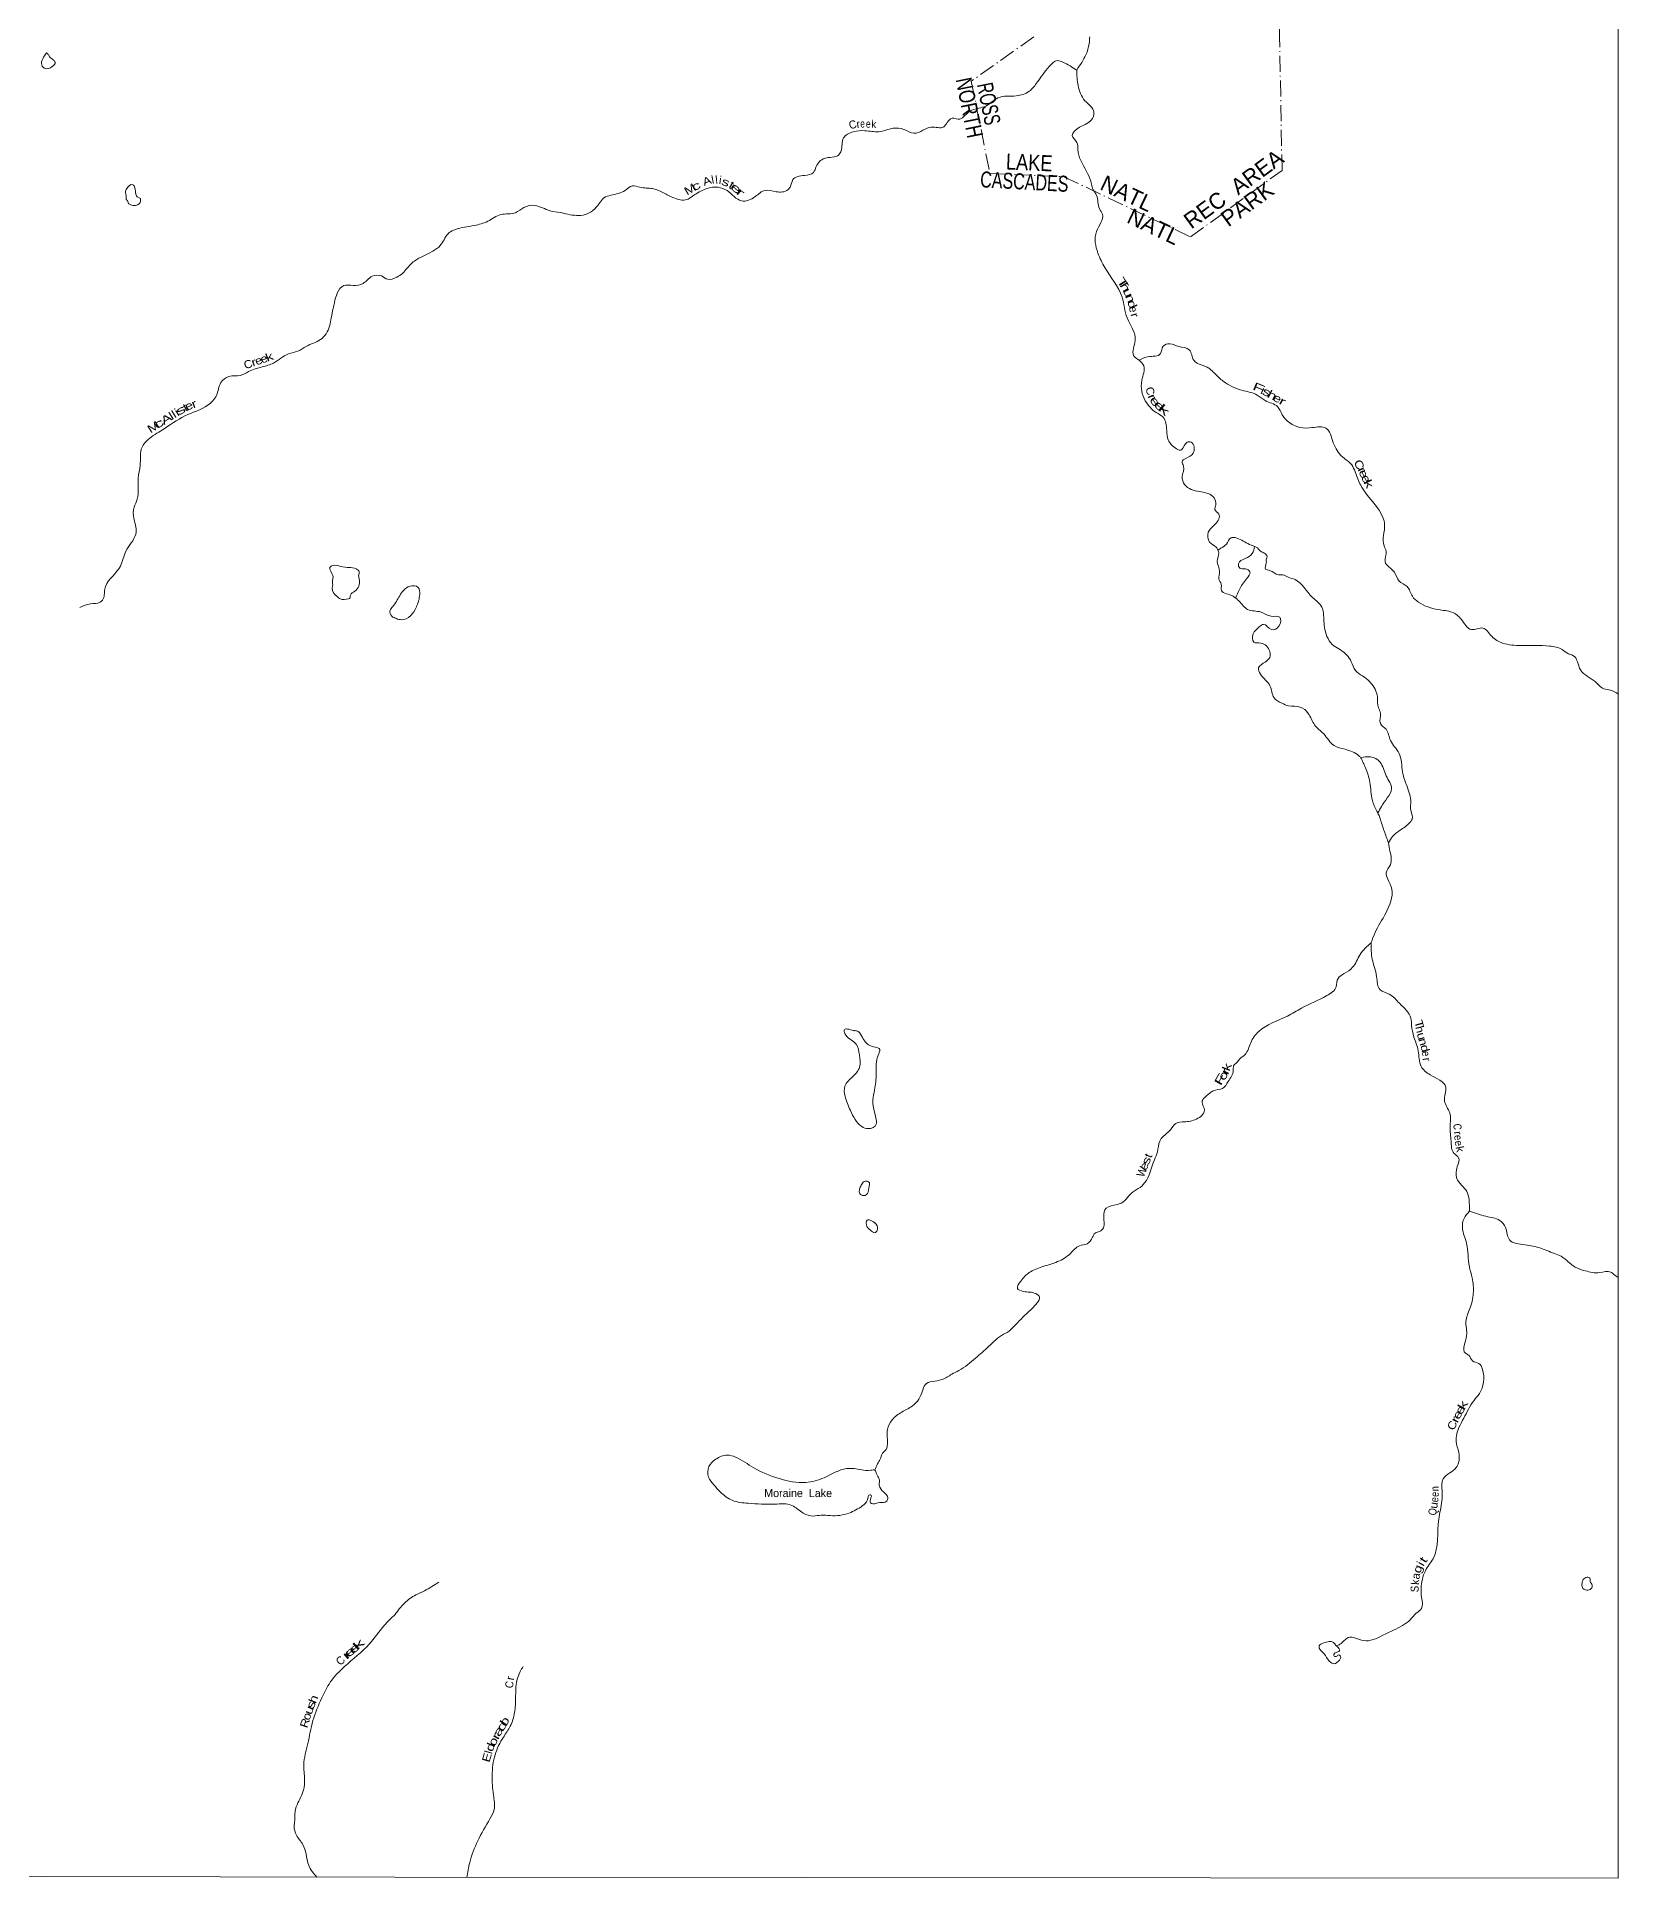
# Model space of a CAD drawing. Header units: feet. Extents: x -244583 to 4, y 367440 to 553773.
# Drawn here: x -39518 to 2, y 367440 to 413456 of the extents above; entities that cross this region are included whole.
import ezdxf
from ezdxf.enums import TextEntityAlignment as Align

# ---------------------------------------------------------------- set-up
doc = ezdxf.new("R2010")
doc.units = ezdxf.units.FT
doc.header["$LTSCALE"] = 80
doc.linetypes.add('DOT_DASHED', pattern=[7.7, 5, -1.2, 0.3, -1.2])
for name, color, linetype, lineweight in [('39', 7, 'Continuous', 13), ('4', 7, 'Continuous', 13), ('44', 7, 'DOT_DASHED', 13)]:
    doc.layers.add(name, color=color, linetype=linetype, lineweight=lineweight)
doc.layers.add('41', color=7, linetype='Continuous')

msp = doc.modelspace()

# ---------------------------------------------------------------- linework, layer by layer
at = {"layer": '39'}
for points in [[(-13203.72, 413455.71), (-13218.92, 413286.54), (-13299.07, 413008.06), (-13405.09, 412816.63), (-13529.33, 412621.25)], [(-39278.66, 413052.73), (-39369.62, 412908.98), (-39395.81, 412753.19), (-39308.74, 412660.25), (-39132.73, 412713.08), (-39059.96, 412818.37), (-39098.44, 412872.94), (-39199.68, 412957.76), (-39240.19, 413026.49), (-39278.66, 413052.73)], [(-30518.61, 407450.57), (-30381.11, 407539.73), (-30264.8, 407674.81), (-30049.57, 407873.74), (-29412.87, 408270.49), (-29209.33, 408562.45), (-29069.48, 408636.48), (-28583.75, 408740.98), (-28249.66, 408846.3), (-27917.3, 409014.28), (-27555.17, 409060.84), (-27344.3, 409191.07), (-27075.15, 409242.17), (-26687.59, 409106.69), (-26439.11, 409062.91), (-26245.2, 409021.44), (-25816.61, 409013.07), (-25461.52, 409288.05), (-25343.58, 409432.93), (-25169.4, 409496.67), (-24817.04, 409618.06), (-24628.49, 409730.23), (-24448.7, 409696.92), (-24127.38, 409662.85), (-23919.48, 409588.97), (-23663.3, 409460.26), (-23303.79, 409379.5), (-23072.69, 409511.65), (-22770.73, 409663.63), (-22493.58, 409696.5), (-22267.53, 409612.41), (-21906.81, 409355.81), (-21564.62, 409463.11), (-21319.25, 409619.43), (-21040.4, 409585.59), (-20747.01, 409632.52), (-20692.12, 409698.92), (-20622.5, 409886.51), (-20332.89, 409992.07), (-20108.11, 410067.66), (-20038.7, 410212.8), (-19833.54, 410417.85), (-19471.21, 410508.87), (-19418.19, 410605.6), (-19356.03, 410930.66), (-19112.7, 411082.95), (-18823.45, 411109.69), (-18477.83, 411085.59), (-18115.53, 411170.55), (-17848.77, 411142.84), (-17598.52, 411044.48), (-17371.73, 411120.06), (-17163.12, 411197.76), (-16853.74, 411206.2), (-16766.29, 411314.87), (-16644.5, 411419.31), (-16446.45, 411400.05), (-16328.78, 411486.32), (-16154.28, 411620.8), (-15801.99, 411726.02), (-15497.76, 411930.53), (-15040.6, 411980.62), (-14716.57, 412094.08), (-14509.26, 412327.41), (-14216.32, 412715.9), (-14013.46, 412860.33), (-13876.15, 412823.21), (-13529.33, 412621.25)], [(-13528.67, 412622.29), (-13494.72, 412237.06), (-13435, 412036.65), (-13322.59, 411860.21), (-13099.52, 411569.99), (-13167.15, 411374.3), (-13317.25, 411268), (-13591.02, 411091.61), (-13642.04, 410988.81), (-13525.58, 410816.39), (-13502.14, 410638.41), (-13428.62, 410361.12), (-13178.28, 409846.41), (-13142.56, 409702.72), (-13116.58, 409635.89), (-13034.34, 409495.99), (-12959.09, 409156.04), (-12886.93, 409020.24), (-13034.5, 408590.54), (-12998.59, 408050.71), (-12828.4, 407692.06), (-12397.15, 406950.01), (-12268.13, 406431.92), (-12068.58, 405864.94), (-12106.7, 405493.26), (-11967.73, 405377.31)], [(-36922.83, 409402.55), (-36934.91, 409313.53), (-37110.9, 409242.49), (-37234.39, 409311.1), (-37250.61, 409363.67), (-37280.98, 409387.91), (-37283.06, 409470.84), (-37301.33, 409559.83), (-37271.05, 409669.1), (-37121.38, 409760.34), (-37064.67, 409683.54), (-37044.32, 409523.76), (-36991.66, 409446.96), (-36929.62, 409418.5), (-36922.83, 409402.55)], [(-30518.61, 407450.57), (-30745.74, 407396.08), (-30907.68, 407478.8), (-31136.33, 407472.42), (-31362.84, 407294.1), (-31607.64, 407241.17), (-31848.44, 407238.82), (-32008.17, 407052.5), (-32080.85, 406811.68), (-32115.15, 406663.96), (-32157.48, 406437.34), (-32288.74, 406034.6), (-32430.28, 405888.76), (-32784.28, 405720.38), (-32992.62, 405600.75), (-33229.32, 405533.68), (-33603.51, 405302.56), (-33886.73, 405207.1), (-34224.58, 405089.32), (-34426.86, 404995.99), (-34718.23, 404967.28), (-34916.42, 404815.29), (-35027.5, 404493.5), (-35245.87, 404248.43), (-35818.33, 403982.66), (-36380.63, 403631.94), (-36734.58, 403392.76), (-36888.23, 403202.4), (-36934.46, 402745.16), (-36982.8, 402427.5), (-37008.75, 401903.53), (-37085.51, 401703.16), (-37093.4, 401415.9), (-37040.65, 401205.59), (-37046.6, 401027.56), (-37291.15, 400604.45), (-37428.49, 400230.02), (-37798.45, 399721.78), (-37828.7, 399584.18), (-37842.77, 399442.56), (-37937.79, 399325.1), (-38172.49, 399286.35), (-38439.53, 399194.96)], [(-11967.73, 405377.31), (-11757.08, 405459.04), (-11433.21, 405540.16), (-11369.68, 405723.74), (-11205.63, 405785.51), (-10979.5, 405717.59), (-10719.05, 405637.37), (-10596.99, 405363.86), (-10415.52, 405257.79), (-10227.87, 405173.91), (-10026.55, 404988.91), (-9815.08, 404811.93), (-9348.97, 404609.33), (-9019.9, 404504.48), (-8816.35, 404363.93), (-8509.72, 404214.74), (-8393.4, 404012), (-7960.17, 403696.4), (-7636.7, 403690.62), (-7303.15, 403678.71), (-7116.82, 403311.89), (-6887.96, 402961.01), (-6686.55, 402794.19), (-6518.32, 402449.7), (-6366.12, 402135.61), (-5876.01, 401441.76), (-5834.35, 401269.74), (-5848.98, 400732.2), (-5797.02, 400600.55), (-5824.5, 400342), (-5591.2, 400078), (-5470.93, 399853.01), (-5273.43, 399716.53), (-5141.1, 399475.31), (-4984.1, 399324.9), (-4495.66, 399142.39), (-4142.17, 399071.77), (-3922.57, 398902.84), (-3662.95, 398644.76), (-3381.76, 398679.63), (-3158.29, 398474.29), (-2886.12, 398305.08), (-2421.38, 398243.96), (-1709.75, 398232.04), (-1394.76, 398143.44), (-1237.55, 398035.47), (-1128.55, 397998.51), (-936.14, 397633.67), (-573.56, 397342.7), (-360.08, 397163.7), (-185.56, 397127.98), (2.42, 397028.82)], [(-11967.73, 405377.31), (-11855.18, 405233.2), (-11903.37, 404869.66), (-11814.76, 404357.85), (-11543.16, 404067.37), (-11369.84, 403947.19), (-11278.36, 403619.28), (-11241.05, 403380.59), (-11164.75, 403267), (-10912.63, 403136.29), (-10766.17, 403327.5), (-10669.12, 403326.98), (-10619.85, 403051.85), (-10804.46, 402919.45), (-10897.84, 402837.09), (-10859.93, 402729.76), (-10895.55, 402459.13), (-10831.76, 402264.76), (-10458.52, 402090.96), (-10133.54, 401976.02), (-10053.67, 401759.34), (-10078.47, 401644.27), (-9979.93, 401530.55), (-10066.03, 401276.36), (-10240.84, 401075.19), (-10207.61, 400828.44), (-10044.44, 400700.23), (-10000.43, 400626.15)], [(-9077.3, 400721.21), (-9255.5, 400790.97), (-9570.21, 400940.21), (-9673.34, 400936.72), (-9785.27, 400779.68), (-9854.29, 400721.44), (-10000.43, 400626.15)], [(-10000.43, 400626.15), (-9980.39, 400560.43), (-10017.74, 400354.48), (-9958.29, 400093.44), (-9977.34, 399909.62), (-9919.33, 399775.91), (-9909.94, 399622.26), (-9617.45, 399475.17), (-9552.69, 399423.52)], [(-9084.66, 400724.33), (-9143.43, 400541.77), (-9315.86, 400419.42), (-9486.32, 400284.92), (-9456.48, 400179.66), (-9315.04, 400160.71), (-9200.12, 400089.35), (-9283.83, 399913.97), (-9465.03, 399644.12), (-9559.79, 399429.26)], [(-5735.75, 393311.68), (-5638.04, 393473.3), (-5418.88, 393645.93), (-5183.43, 393842.73), (-5142.67, 393911.23), (-5174.15, 394099.36), (-5182.99, 394372.26), (-5302.32, 394799.35), (-5385.93, 395080.74), (-5476.71, 395560.23), (-5687.57, 395868.57), (-5799.48, 396152.13), (-5940.34, 396294.36), (-5937.1, 396557.09), (-5987.05, 396686.71), (-6016.09, 396963.75), (-6184.3, 397314.31), (-6387.71, 397485.18), (-6558.94, 397619.49), (-6667.09, 397840.37), (-6938.68, 398134.9), (-7099.96, 398234.8), (-7328.56, 398642.27), (-7365.04, 399058.81), (-7404.79, 399206.57), (-7638.21, 399446.32), (-8072.86, 399891.28), (-8246.44, 399954.87), (-8379.63, 400010.15), (-8488.79, 400012.76), (-8710.69, 400121.08), (-8809.62, 400151.93), (-8790.7, 400307.45), (-8790.24, 400406.48), (-8773.79, 400467.02), (-8836.09, 400548.2), (-8936.92, 400603.32), (-9041.59, 400704.93), (-9077.3, 400721.21)], [(-31725.56, 399408.03), (-31936.16, 399410.07), (-32015.11, 399466.61), (-32138.69, 399674.8), (-32122.55, 399753.71), (-32128.68, 399828.55), (-32118.67, 399990.4), (-32191.66, 400196.63), (-32118.84, 400243.26), (-31916.48, 400221.28), (-31714.11, 400193.23), (-31538.04, 400161.1), (-31461.1, 400090.41), (-31475.19, 399983.17), (-31460.97, 399902.28), (-31472.99, 399726.27), (-31570.04, 399600.72), (-31681.26, 399503.47), (-31693.35, 399430.63), (-31725.56, 399408.03)], [(-30529.46, 399345.66), (-30350.72, 399621.19), (-30190.49, 399729.47), (-29988.45, 399698.06), (-29948.82, 399524.03), (-30033.19, 399207.18), (-30179.79, 398985.64), (-30410.73, 398887.85), (-30531.63, 398916.06)], [(-9552.69, 399423.52), (-9468.4, 399353.1), (-9257.07, 399145.81), (-8923.78, 399079.34), (-8669.51, 398974.89), (-8457.33, 398951.52), (-8476.57, 398725.26), (-8664.98, 398645.43), (-8860.51, 398771.79), (-8967.95, 398709.71), (-9118.38, 398534.69), (-9103.16, 398328.45), (-8931.42, 398305.3), (-8701.92, 398091.85), (-8704.61, 397946.34), (-8820.39, 397831.76), (-8984.84, 397685.11), (-8937.04, 397529.22), (-8699.81, 397238.93), (-8596.08, 396937.23), (-8402.6, 396802.79), (-8237.12, 396737.23), (-7944.09, 396707.35), (-7742.64, 396548.62), (-7584.25, 396260.77), (-7354.82, 396033.17), (-7097.37, 395744.79), (-6822.83, 395650.34), (-6475.84, 395486.79), (-6423.34, 395433.45)], [(-30529.46, 399345.66), (-30618.73, 399221.7), (-30693.53, 399114.38), (-30642.85, 398976.89), (-30531.63, 398916.06)], [(-6429.66, 395441.33), (-6311.43, 395188.8), (-6203.94, 394824.42), (-6139.33, 394371.35), (-6030.39, 394104.38), (-6001.95, 394051.72)], [(-6429.26, 395440.84), (-6188.86, 395460.99), (-5950.87, 395334.4), (-5794.79, 394983.91), (-5660.8, 394667.89), (-5767.02, 394434.02), (-5911.55, 394222.58), (-6002.36, 394052.48)], [(-6000.31, 394048.7), (-5984.88, 394017.67), (-5947.32, 393921.63), (-5845.65, 393609.83), (-5735.83, 393312.14)], [(-5735.83, 393312.14), (-5700.42, 393101.75), (-5689.85, 392764.17), (-5795.91, 392564.66), (-5758.22, 392408.83), (-5656.29, 392153.62), (-5804.63, 391558.2), (-6071.76, 391068.51), (-6174.03, 390816.42)], [(-6174.03, 390816.42), (-6446.32, 390522.81), (-6633.81, 390202.46), (-6842.8, 390043.92), (-6999.03, 389925.52), (-7044.47, 389717.59), (-7282.06, 389494.53), (-7910.29, 389180.6), (-8265.04, 388980.4), (-8980.52, 388600.24), (-9179.97, 388318.36), (-9322.86, 388024.05), (-9462.92, 387905.56), (-9534.09, 387817.02), (-9607.23, 387740.61), (-9615.86, 387625.45), (-9742.48, 387351.26), (-9884.31, 387177.76), (-10121.66, 387114.82), (-10204.84, 387054.63), (-10395.94, 386829.3), (-10338.23, 386630.92), (-10537.39, 386409.67), (-10838.97, 386340.56), (-11051.43, 386303.3), (-11183.59, 386144.35), (-11368.35, 385977.59), (-11453.81, 385860.83), (-11511.69, 385588.29), (-11589.43, 385392.66), (-11832.71, 384813.92), (-11991.08, 384671.27), (-12187.83, 384534.9), (-12336.2, 384367.94), (-12518.59, 384275.96), (-12793.99, 384182.45), (-12855.64, 383968.54), (-12856.91, 383695.7), (-12958.43, 383603.28), (-13069.83, 383559.41), (-13132.98, 383458.7), (-13267.19, 383293.69), (-13463.54, 383242.2), (-13684.8, 383053.41), (-14007.23, 382846.97), (-14404.12, 382715.72), (-14716.14, 382573.9), (-14927.41, 382358.78), (-15011.14, 382179.35), (-14863.9, 382103.78), (-14554.82, 382047.54), (-14456.16, 381958.08), (-14517.46, 381818.96), (-14785.62, 381543.51), (-15149.23, 381177.63), (-15244.65, 381093.26), (-15356.13, 381033.23), (-15731.6, 380726.02), (-16058.46, 380434.72), (-16474.39, 380123.69), (-16650.7, 380033.69), (-16902.04, 379897.61), (-17319.16, 379764.44), (-17382.5, 379621.29), (-17476.49, 379409.58), (-17632.95, 379240.65), (-17898.52, 379088.47), (-18142.06, 378889.7), (-18256.38, 378653.84), (-18263.34, 378461.88), (-18264.36, 378241.58), (-18295.11, 378150.8), (-18382.46, 378062.34), (-18441.82, 377907.04), (-18507.05, 377792.18), (-18577.18, 377640.74)], [(-6174.03, 390816.42), (-6143.56, 390410.02), (-6034.41, 389968.83), (-5942.94, 389638.9), (-5721.04, 389530.58), (-5461.28, 389302.82), (-5175.92, 388927.38), (-5160.56, 388751.46), (-5101.26, 388460.1), (-4995.76, 388118.47), (-4918.66, 387725.46), (-4695.21, 387516.09), (-4306.44, 387204.76), (-4338.34, 386865.39), (-4206.3, 386563.54), (-4197.82, 386213.84), (-4173.19, 385857.99), (-4095.76, 385550.37), (-3985.05, 385444.68), (-4018.43, 385222.53), (-4009.91, 384880.92), (-3871.17, 384716.47), (-3760.72, 384554.18), (-3715.67, 384240.67), (-3712.23, 384111.3)], [(-19101.76, 388618.04), (-19342.31, 388627.75), (-19326.49, 388550.87), (-19042.65, 388282.55), (-18961.02, 388011.29), (-18956.36, 387708.1), (-19107.01, 387486.59), (-19324.54, 387229.06), (-19317.6, 386980.42), (-19185.82, 386624), (-18900.57, 386224.31), (-18735.03, 386170.87), (-18538.41, 386278.95), (-18534.05, 386347.64), (-18585.52, 386584.39), (-18622.52, 386887.75), (-18582.94, 387140.18), (-18538.57, 387550.22), (-18533.15, 387847.29), (-18477.68, 388036.98), (-18462.89, 388174.33), (-18501.23, 388190.71), (-18701.13, 388246.36), (-18886.2, 388449.46), (-18988.62, 388597.55), (-19073.44, 388620.24), (-19101.76, 388618.04)], [(-18948.17, 384682.47), (-18901.19, 384785.29), (-18811.88, 384859.59), (-18729.07, 384840.95), (-18721.7, 384687.31), (-18789.22, 384515.88), (-18914.59, 384512.51), (-18962.75, 384589.57), (-18948.17, 384682.47)], [(-18573.26, 383562.78), (-18686.17, 383630.08), (-18786.59, 383774.12), (-18767.9, 383881.14), (-18658.78, 383868.43), (-18517.86, 383738.32), (-18512.29, 383631.17), (-18573.26, 383562.78)], [(-3710.2, 384113.31), (-3850.58, 383926.11), (-3890.06, 383695.91), (-3786.76, 383299.22), (-3716.67, 382718.79), (-3647.2, 382441.52), (-3618.67, 382053.32), (-3703.33, 381673.81), (-3803.89, 381353), (-3785.33, 380995.16), (-3815.65, 380560.79), (-3733.01, 380505.77), (-3638.63, 380367.83), (-3479.21, 380302.3), (-3386.89, 380154.26), (-3466.52, 379550.38), (-3606.86, 379371.26), (-3855.55, 378936.04), (-3967.76, 378718.36), (-4046.27, 378357.01), (-3982.85, 378079.78), (-4043.25, 377700.14), (-4207.63, 377567.63), (-4370.07, 377418.94), (-4397.75, 377117.95), (-4402.97, 376865.34), (-4481.91, 376411.02), (-4623.98, 375423.47), (-4815.42, 375123.35), (-4889.2, 374909.51), (-4911.54, 374452.87), (-4912.82, 374178), (-5044.78, 374061.49), (-5197.17, 373898.6), (-5608.81, 373638.08), (-5896.55, 373500.17), (-6358.11, 373375.33), (-6743.94, 373450.16), (-6950.93, 373285.55), (-7041.31, 373243.83)], [(-3712.23, 384111.3), (-3304.43, 383979.76), (-2955.13, 383876.82), (-2812.41, 383698.19), (-2714.76, 383392.48), (-2321.07, 383269.1), (-1959.54, 383188.33), (-1592.19, 383052.95), (-1422.69, 382981.3), (-1076.19, 382710.63), (-819.85, 382618.3), (-458.15, 382571.89), (-181.1, 382584.54), (-102.53, 382525.51), (0.84, 382451.3)], [(-22598.45, 377272.51), (-22732.2, 377461.25), (-22720.86, 377725.95), (-22552.2, 377908.96), (-22264.63, 378010.49), (-22058.62, 377962.9), (-21598.89, 377693.63), (-20967.3, 377425.47), (-20300.56, 377326.89), (-19841.04, 377447.7), (-19279.93, 377675.08), (-18910.07, 377646.81), (-18677.62, 377633.44), (-18574.48, 377638.94), (-18532.46, 377543.73), (-18466.33, 377418.06), (-18463, 377262.42), (-18360.68, 377092.1), (-18250.17, 376943.96), (-18276.84, 376861.24), (-18460.99, 376825.85), (-18626.92, 376794.41), (-18679.39, 376816.92), (-18670.72, 376942.18), (-18670.4, 377010.9), (-18698.66, 377021.16), (-18761.92, 376894.17), (-18890.01, 376741.25), (-19218.37, 376563.15), (-19687.74, 376498.98), (-19918.17, 376512.34), (-20110.35, 376489.13), (-20362.73, 376563.25), (-20644.9, 376754.75), (-21077.42, 376787.39), (-21736.44, 376809.13), (-22136.43, 376882.03), (-22436.71, 377091.82), (-22598.45, 377272.51)], [(-30563.09, 374030.67), (-30328.7, 374314.89), (-30042.67, 374519.5), (-29829.9, 374623.45), (-29471.04, 374837.78)], [(-904.75, 374782.96), (-869.81, 374904.03), (-774.54, 374958.09), (-701.86, 374935.47), (-694.14, 374854.58), (-648.06, 374765.41), (-670.72, 374674.58), (-784.1, 374640.83), (-876.93, 374677.71), (-904.75, 374782.96)], [(-30563.09, 374030.67), (-30836.02, 373755.07), (-31212.07, 373291.32), (-31824.81, 372730.15), (-32182.7, 372337.22), (-32394.89, 371942.47), (-32619.11, 371375.75), (-32746.2, 370801.08), (-32844.99, 370268.92), (-32826.54, 369918.98), (-32852.65, 369641.81), (-33012.26, 369275.45), (-33070.79, 369050.83), (-33070.67, 368874.84), (-33086.75, 368731.19), (-33027.93, 368514.82), (-32871.96, 368282.39), (-32788.83, 368043.8), (-32723.88, 367756.64), (-32515.83, 367461.38)], [(-7041.31, 373243.83), (-7126.58, 373339.04), (-7351.1, 373318.02), (-7472.77, 373241.87), (-7434.85, 373134.55), (-7344.29, 373043.11), (-7219.77, 372864.59), (-7080.56, 372799.16), (-6995.39, 372853.27), (-6940.17, 372990.41), (-6984.53, 373016.92), (-7045.37, 372976.83), (-7101.84, 373005.43), (-7089.48, 373055.89), (-7024.64, 373085.86), (-6955.66, 373138.03), (-6969.65, 373172.47), (-7043.13, 373245.86)], [(-28773.33, 367454.2), (-28698.89, 367828.49), (-28498.22, 368373.1), (-28192.39, 368923.22), (-28090.23, 369153.07), (-28106.71, 369523.02), (-28138.83, 370008.26), (-28065.67, 370523.24), (-27855.36, 370966.75), (-27684.26, 371240.7), (-27579.58, 371577.66), (-27551.58, 371947.37), (-27519.25, 372377.69), (-27435.31, 372603.6), (-27365.98, 372730.56)]]:
    msp.add_spline(points, degree=3, dxfattribs=at)
at = {"layer": '4'}
msp.add_lwpolyline([(-242556.67, 552939.06), (-212238.1, 552626.27), (-181919.12, 552355.18), (-151599.78, 552125.8), (-121280.17, 551938.12), (-90960.33, 551792.15), (-60640.31, 551687.89), (-30320.19, 551625.32), (0, 551604.47), (0, 367439.54), (-30573.52, 367460.57), (-61146.96, 367523.64), (-91720.3, 367628.79), (-122293.46, 367775.97), (-152866.39, 367965.22), (-183439.04, 368196.52), (-214011.33, 368469.88), (-244583.22, 368785.28)], close=True, dxfattribs=at)
msp.add_lwpolyline([(-242556.67, 552939.06), (-212238.1, 552626.27), (-181919.12, 552355.18), (-151599.78, 552125.8), (-121280.17, 551938.12), (-90960.33, 551792.15), (-60640.31, 551687.89), (-30320.19, 551625.32), (0, 551604.47), (0, 367439.54), (-30573.52, 367460.57), (-61146.96, 367523.64), (-91720.3, 367628.79), (-122293.46, 367775.97), (-152866.39, 367965.22), (-183439.04, 368196.52), (-214011.33, 368469.88), (-244583.22, 368785.28)], close=True, dxfattribs=at)
at = {"layer": '44'}
for points in [[(-8459.6, 413453.36), (-8485.19, 419336.7)], [(-14603.3, 413456.55), (-16164.78, 412346.21), (-15699.22, 410041.33), (-13852.57, 409958.89), (-10686.06, 408454.45), (-8398.3, 410117.25), (-8459.6, 413453.36)]]:
    msp.add_lwpolyline(points, dxfattribs=at)

# ---------------------------------------------------------------- texts
at = {"layer": '41'}
for s, rotation, width, p in [('k', 358.013, 0.9, (-18602.98, 411175.48)), ('e', 1.574, 0.75, (-18878.85, 411187.79)), ('e', 357.069, 0.8, (-18742.34, 411184.03)), ('M', 30.57, 1.3, (-23143.79, 409562.56)), ('c', 27.575, 1.6, (-22998.44, 409640.67)), ('A', 19.465, 1.2, (-22738.26, 409759.95)), ('s', 339.392, 1.45, (-22335.93, 409733.26)), ('t', 329.658, 1.4, (-22204.67, 409666.96)), ('e', 320.56, 1.8, (-22104.88, 409594)), ('r', 319.75, 2.05, (-21996.12, 409495.69)), ('T', 302.477, 1.75, (-12463.29, 407252.24)), ('h', 299.914, 1.55, (-12404.05, 407147.45)), ('u', 295.462, 1.5, (-12336.88, 407016.88)), ('n', 294.327, 1.4, (-12279.64, 406880.15)), ('d', 291.554, 1.45, (-12234.72, 406735.7)), ('r', 285.054, 1.2, (-12173.73, 406475.36)), ('e', 19.133, 1.2, (-33944.63, 405272.53)), ('e', 19.613, 1.2, (-33808.3, 405318.97)), ('k', 21.64, 1.4, (-33670.35, 405366.48)), ('C', 19.306, 1.1, (-34205.02, 405180.94)), ('r', 19.306, 1.3, (-34062.34, 405230.92)), ('C', 286.803, 1.05, (-11788, 404576.05)), ('r', 294.005, 1.45, (-11737.07, 404420.7)), ('F', 337.45, 1.6, (-9030.25, 404596.59)), ('i', 334.182, 1.15, (-8923.88, 404534.72)), ('s', 335.159, 1.55, (-8823.73, 404488.53)), ('h', 332.23, 1.5, (-8690.8, 404409.18)), ('e', 334.731, 1.35, (-8557.22, 404333.14)), ('l', 32.257, 1.3, (-36107.38, 403899.7)), ('l', 31.648, 1.3, (-36038.6, 403938.35)), ('i', 31.648, 1.35, (-35965.37, 403986.47)), ('s', 31.648, 1.8, (-35871.34, 404044.12)), ('t', 28.49, 1.35, (-35758.37, 404108.47)), ('e', 24.141, 1.3, (-35677.48, 404145.82)), ('r', 21.941, 1.4, (-35550.72, 404194.02)), ('e', 304.728, 1.65, (-11654.14, 404285.92)), ('e', 316.605, 1.95, (-11522.46, 404153.56)), ('k', 318.605, 2.1, (-11415.27, 404060.32)), ('r', 331.701, 1.6, (-8432.19, 404261.06)), ('M', 33.301, 1.35, (-36549.83, 403623.25)), ('c', 32.257, 1.75, (-36418.51, 403709.22)), ('A', 32.257, 1.5, (-36230.09, 403821.55)), ('C', 296.122, 1.25, (-6559.52, 402722.18)), ('r', 295.935, 1.5, (-6486.98, 402592.86)), ('e', 295.847, 1.35, (-6448.1, 402494.16)), ('e', 295.86, 1.35, (-6386.07, 402366.43)), ('k', 295.86, 1.55, (-6320.5, 402240.23)), ('T', 285.524, 1.3, (-5064.57, 388754.98)), ('h', 284.484, 1.15, (-5047.65, 388626.05)), ('u', 286.695, 1.25, (-5007.95, 388453.46)), ('n', 285.629, 1.2, (-4967.26, 388312.57)), ('d', 284.629, 1.25, (-4920.55, 388152.73)), ('e', 278.249, 0.9, (-4897.93, 388031.92)), ('r', 279.92, 1.05, (-4879.24, 387882.2)), ('F', 60.247, 1.8, (-9861.78, 387353.37)), ('o', 59.61, 1.5, (-9784.69, 387447.25)), ('k', 68.832, 1.4, (-9682.01, 387676.17)), ('r', 63.792, 1.55, (-9721.11, 387563.01)), ('C', 273.541, 0.8, (-4114.11, 386212.64)), ('e', 278.377, 0.9, (-4091.29, 385934.07)), ('e', 278.162, 0.9, (-4077.05, 385791.38)), ('k', 281.16, 1.1, (-4047.08, 385639.68)), ('e', 68.381, 1.25, (-11756.61, 385195.69)), ('s', 68.381, 1.45, (-11698.76, 385333.91)), ('t', 68.381, 1.15, (-11650.48, 385461.14)), ('e', 60.642, 1.45, (-3860.91, 379092.81)), ('k', 60.642, 1.65, (-3794.51, 379213)), ('C', 69.087, 1.15, (-4052.55, 378720.59)), ('r', 63.878, 1.55, (-3985, 378858.55)), ('e', 61.547, 1.45, (-3925.61, 378976.98)), ('e', 83.662, 0.85, (-4490.3, 376889.4)), ('e', 85.158, 0.85, (-4483.02, 377025.13)), ('n', 90.438, 0.85, (-4482.18, 377173.28)), ('Q', 79.623, 0.85, (-4538.67, 376579.53)), ('u', 80.662, 1.1, (-4512.09, 376743.24)), ('a', 79.55, 1.05, (-4957.42, 374972.97)), ('g', 69.344, 1.35, (-4916.04, 375133.22)), ('i', 60.838, 1.25, (-4849.33, 375253.48)), ('t', 57.424, 1.5, (-4783.84, 375342.63)), ('S', 88.057, 0.9, (-4984.44, 374663.31)), ('k', 86.342, 0.95, (-4974.47, 374829.82)), ('e', 41.45, 1.9, (-31624.09, 373027.11)), ('e', 41.387, 1.9, (-31518.36, 373114.45)), ('k', 41.387, 2.1, (-31412.42, 373206.16)), ('r', 43.185, 2.2, (-31706.37, 372951.04)), ('C', 81.69, 0.9, (-27611.12, 372262.41)), ('r', 80.143, 1.05, (-27593.05, 372420.29)), ('h', 68.997, 1.3, (-32513.1, 371880.25)), ('s', 70.997, 1.4, (-32571.05, 371743.79)), ('R', 71.802, 1.2, (-32724.79, 371287.18)), ('o', 69.868, 1.2, (-32678.78, 371449.89)), ('u', 68.815, 1.4, (-32623.24, 371603.79)), ('d', 56.695, 1.8, (-27811.53, 371190.12)), ('o', 61.08, 1.45, (-27743.24, 371309.03)), ('o', 64.61, 1.35, (-28025.71, 370812.98)), ('r', 61.661, 1.6, (-27957.14, 370945.32)), ('a', 57.444, 1.65, (-27897.67, 371057.65)), ('E', 74.138, 1.3, (-28175.55, 370429.26)), ('d', 69.015, 1.4, (-28093.94, 370679.03))]:
    msp.add_text(s, height=200, rotation=rotation, dxfattribs=dict(at, width=width)).set_placement(p, align=Align.CENTER)
for s, rotation, p in [('C', 16.026, (-19100.52, 411167.11)), ('r', 8.815, (-18976.03, 411181.51)), ('l', 10.778, (-22608.77, 409785.39)), ('l', 6.099, (-22521.14, 409784.71)), ('i', 352.77, (-22449.38, 409774.01)), ('e', 281.554, (-12210.64, 406625.35)), ('r', 277.377, (-4100.63, 386048.4)), ('W', 67.195, (-11811.12, 385055.05)), ('C', 45.296, (-31860, 372808.24)), ('l', 74.138, (-28137.87, 370561.81))]:
    msp.add_text(s, height=200, rotation=rotation, dxfattribs=at).set_placement(p, align=Align.CENTER)
msp.add_text('Moraine  Lake', height=200, dxfattribs=at).set_placement((-21338.79, 376962.97))
at = {"layer": '44'}
for s, rotation, width, p in [('NORTH', 281.419, 0.8, (-16557.74, 412391.73)), ('ROSS', 281.419, 0.7, (-16027.21, 412264.62)), ('LAKE', 357.444, 0.85, (-15304.66, 410142.71)), ('CASCADES', 356.914, 0.75, (-15949.63, 409697.08))]:
    msp.add_text(s, height=400, rotation=rotation, dxfattribs=dict(at, width=width)).set_placement(p)
for s, rotation, p in [('AREA', 36.011, (-9494.23, 409486.63)), ('NATL', 334.587, (-12976.21, 409653.24)), ('REC', 36.011, (-10666.42, 408637.94)), ('PARK', 36.011, (-9739.98, 408689.7)), ('NATL', 334.587, (-12306.41, 408825.12))]:
    msp.add_text(s, height=400, rotation=rotation, dxfattribs=at).set_placement(p)

doc.saveas('drawing.dxf')
